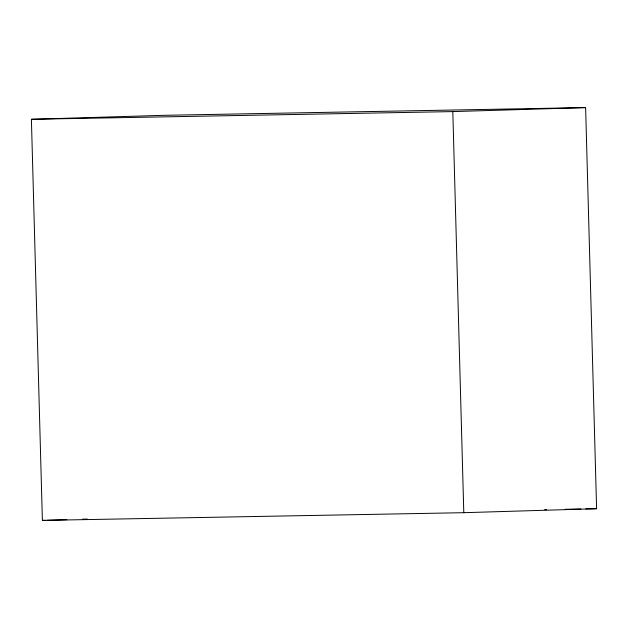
<?xml version="1.0" encoding="UTF-8"?>
<svg xmlns="http://www.w3.org/2000/svg" width="628" height="628" viewBox="0 0 628 628"><rect width="100%" height="100%" fill="white"/><g stroke="black" fill="none" stroke-linecap="round" stroke-linejoin="round"><path stroke-width="0.94" d="M31.4 119.296L164.206 115.309L585.618 107.6L596.6 508.704L463.794 512.691L42.382 520.4L31.4 119.296L452.812 111.596L585.618 107.6M42.382 520.4L45.31 520.306M47.265 520.251L66.796 519.662M82.417 519.191L87.3 519.05M544.657 509.653L546.619 509.614M565.239 509.277L580.916 508.986M585.822 508.9L596.6 508.704M452.812 111.596L463.794 512.691"/></g></svg>
